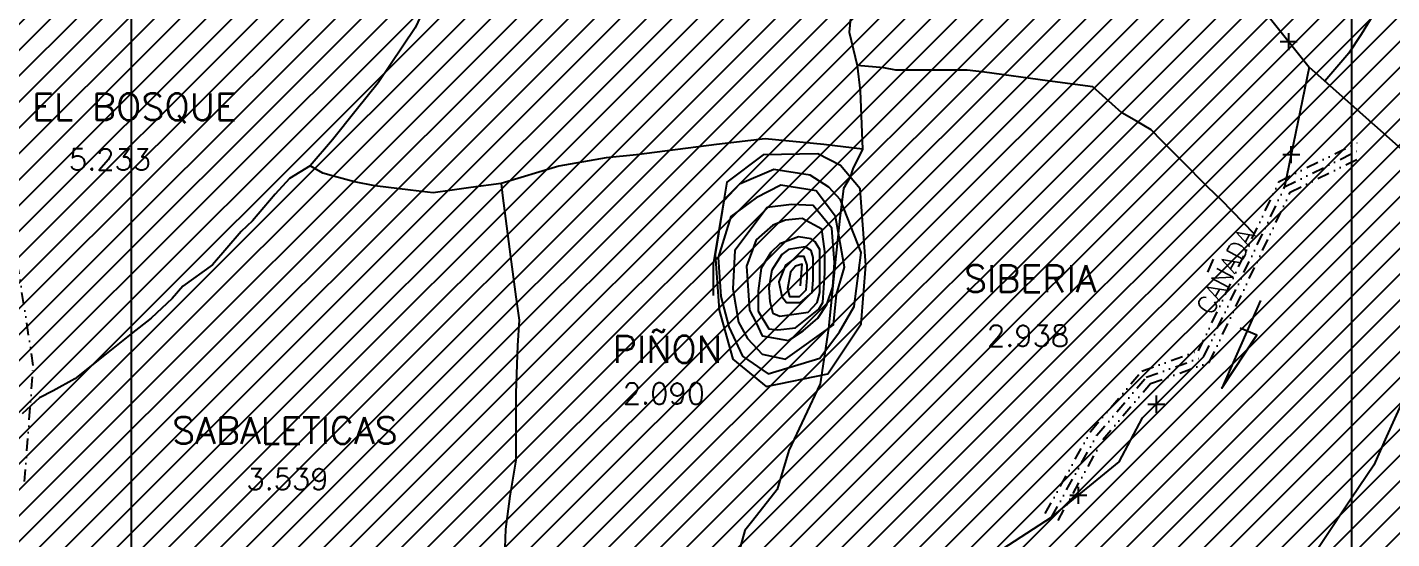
# Model space of a CAD drawing. Extents: x 14987 to 28539, y 5455 to 9112.
# Drawn here: x 23153 to 23712, y 6351 to 6561 of the extents above; entities that cross this region are included whole.
import ezdxf
from ezdxf.enums import TextEntityAlignment as Align

# ---------------------------------------------------------------- set-up
doc = ezdxf.new("R2010")
doc.units = 0
doc.header["$LTSCALE"] = 10
doc.header["$MEASUREMENT"] = 0
doc.header["$PDMODE"] = 2
doc.header["$PDSIZE"] = 3.5
doc.linetypes.add('DIVIDE', pattern=[1.25, 0.5, -0.25, 0, -0.25, 0, -0.25])
for name, color, linetype in [('CANO', 5, 'DIVIDE'), ('CERCO', 2, 'Continuous'), ('COORD', 8, 'Continuous'), ('COORDENADAS', 1, 'Continuous'), ('DIV-', 5, 'Continuous'), ('PUA', 1, 'Continuous'), ('r-100', 6, 'Continuous'), ('R-100B', 6, 'Continuous'), ('R60', 2, 'Continuous')]:
    doc.layers.add(name, color=color, linetype=linetype)
doc.styles.add('textstyle4', font='')
doc.styles.get('textstyle4').set_extended_font_data('simplex')

msp = doc.modelspace()

# ---------------------------------------------------------------- hatches: boundary and pattern name
at = {"layer": 'COORDENADAS', "true_color": 0xe60000, "transparency": 33554687}
h = msp.add_hatch(dxfattribs=at)
h.set_pattern_fill('LINE', color=1, scale=60, angle=45, style=0, pattern_type=0)
h.set_pattern_definition([(45, (4432.520505406585, 1.3642e-12), (-5.303300858899106, 5.303300858899107), [])])
h.paths.add_polyline_path([(23082.71445548926, 6531.279213188714), (23082.51731819651, 6531.478454390023), (23321.60260775517, 6761.995608380687), (23538.9017951201, 7063.062606782868), (23646.07097646744, 7237.818913019201), (23741.13560775516, 7393.853108380693), (23829.56012132933, 7538.988556116431), (23938.8136077556, 7718.311608381411), (23969.42956946791, 7766.817230911377), (24140.91860775516, 8042.890608380691), (24178.69760775517, 8048.730608380688), (24189.83760775517, 8044.084608380687), (24203.97660775516, 8020.355608380688), (24209.12760775517, 8003.79360838069), (24215.23960775516, 7990.136608380691), (24225.03260775517, 7981.417608380693), (24228.98060775516, 7979.205608380694), (24231.82560775516, 7978.27460838069), (24269.18694468689, 7949.65658681878), (24293.86577491976, 7930.753106544033), (24263.41660775517, 7900.026608380698), (24207.03960775516, 7661.555608380692), (24195.53660775517, 7556.012608380687), (24195.50823096966, 7555.72691408053), (24155.66260775516, 7559.684608380693), (24165.32520122943, 7375.547761270868), (24169.17956984384, 7320.778332765649), (24174.30360775517, 7256.826608380693), (24180.47114215387, 7238.920413094694), (24177.684385036, 7232.516414153484), (24178.8894998549, 7227.554185350408), (24192.86801869906, 7117.528128667685), (24200.03481925842, 7065.937368357224), (24210.32064548512, 7003.164458674642), (24216.31066855057, 6966.138110791141), (24266.92121475583, 6953.946736554412), (24271.41260775516, 6952.823608380689), (24276.50860775516, 6952.446608380688), (24472.96390835839, 6915.747374381862), (24512.12931015965, 6908.253901750243), (24549.17365075417, 6901.391161231933), (24555.91410775516, 6900.16210838069), (24585.95688971228, 6895.078867065725), (24644.04460775516, 6886.66460838069), (24703.85529339992, 6877.710841197299), (24698.70860775516, 6831.161608380692), (24720.50360775516, 6796.817608380687), (24710.35660775517, 6777.568608380691), (24724.48160775517, 6776.08160838069), (24708.20560775516, 6745.57960838069), (24711.97060775516, 6716.635608380694), (24721.4524009106, 6692.89068621073), (24721.21468684272, 6690.37133840023), (24720.35307625568, 6687.341519720081), (24706.47008564082, 6654.382034190038), (24680.18653094467, 6599.962885393104), (24684.9267132126, 6482.973859780547), (24688.01960775517, 6450.18760838069), (24749.53460775517, 6386.905608380691), (24773.16821140741, 6338.366692883197), (24764.76858189628, 6334.465338793854), (24761.46860775516, 6332.932608380693), (24749.83445832648, 6327.359766460182), (24740.88860775517, 6324.347608380694), (24691.26160775516, 6303.588608380688), (24654.16360775517, 6278.144608380692), (24533.05660775516, 6237.083608380691), (24404.18060775517, 6226.790608380693), (24352.30560775517, 6223.505608380689), (24311.35860775517, 6218.425608380688), (24233.94760775517, 6177.309608380693), (24166.28760775516, 6142.622608380688), (24143.60960775516, 6141.074608380693), (24060.46760775516, 6145.34860838069), (24026.29860775516, 6152.129608380693), (23979.05260775516, 6145.475608380691), (23932.15660775516, 6142.982608380688), (23913.31660775517, 6146.830608380694), (23876.50832443271, 6132.855226862154), (23880.59460775516, 6158.355608380688), (23872.41760775516, 6188.458608380691), (23854.37460775516, 6207.065608380694), (23766.49960775516, 6222.460608380691), (23750.44360775517, 6235.272608380689), (23722.20860775516, 6247.538608380692), (23531.78860775517, 6145.088608380688), (23501.01260775516, 6208.978608380688), (23512.00460775516, 6264.906608380687), (23509.51160775516, 6280.249608380688), (23500.96460775517, 6312.994608380691), (23465.28860775517, 6328.24260838069), (23433.73160775517, 6337.383608380694), (23322.80160775517, 6341.457608380694), (23297.72360775516, 6330.148608380693), (23283.09860775516, 6315.568608380691), (23267.40760775517, 6275.765608380691), (23227.91460775516, 6248.390608380691), (23216.18246678391, 6242.583326254645), (23209.24154352429, 6239.147644763718), (23192.99060775516, 6231.103608380688), (23166.12105729749, 6235.723450595098), (23148.87348112951, 6268.540342630132), (23146.72272320486, 6308.894183308102), (23147.57631726538, 6333.858888989631), (23144.70968995889, 6337.810857006976), (23149.5390795015, 6421.826152173822), (23143.65098774116, 6459.878252102216), (23136.96846218654, 6476.215194323087), (23104.19132264553, 6502.541919611373), (23082.71445548926, 6531.279213188716), (23082.51992822051, 6531.480970878198)], flags=0)

# ---------------------------------------------------------------- linework, layer by layer
at = {"layer": 'CANO'}
for points in [[(23570.19458504308, 6361.425315276581), (23588.83878885817, 6395.233911763564), (23609.80301095837, 6419.860690961085), (23633.02890487927, 6428.179257087224), (23666.02667708129, 6497.5989574617), (23698.71272458659, 6513.775776755122)], [(23572.82160775516, 6359.976608380694), (23591.31952739291, 6393.519939438625), (23611.56836861031, 6417.306357044934), (23635.20660775516, 6425.772608380688), (23668.28960775516, 6495.37160838069), (23700.04341675105, 6511.08704873551)], [(23575.44863046725, 6358.527901484806), (23593.80026592765, 6391.805967113687), (23613.33372626226, 6414.752023128783), (23637.38431063106, 6423.365959674153), (23670.55253842903, 6493.144259299681), (23701.3741089155, 6508.398320715897)]]:
    msp.add_lwpolyline(points, dxfattribs=at)
at = {"layer": 'CANO', "color": 152, "true_color": 0x2a7dc6}
msp.add_lwpolyline([(23151.9687265243, 6374.530822588478), (23155.57413600883, 6422.061064587559), (23149.47222776916, 6461.49496465917)], dxfattribs=at)
at = {"layer": 'CERCO'}
for points in [[(23543.45760775516, 7069.394608380691), (23408.27260775516, 6881.504608380692), (23424.61960775516, 6861.365608380689), (23490.46160775516, 6779.429608380688), (23544.75860775516, 6709.417608380692), (23599.88160775516, 6642.501608380688), (23678.37260775516, 6544.414608380688), (23668.28960775516, 6495.37160838069)], [(23678.37260775516, 6544.414608380688), (23759.88060775516, 6471.950608380688), (23907.38960775516, 6384.223608380689), (23946.91560775516, 6360.150608380693), (24065.34060775516, 6330.230608380687), (24082.72660775516, 6338.792608380692), (24165.32060775517, 6387.670608380689)], [(23500.96460775517, 6312.99460838069), (23529.20860775516, 6331.093608380692), (23550.25660775516, 6345.312608380689), (23572.82160775516, 6359.976608380694), (23600.53560775516, 6382.646608380692), (23610.11060775517, 6400.670608380689), (23635.20660775516, 6425.772608380688)]]:
    msp.add_lwpolyline(points, dxfattribs=at)
at = {"layer": 'COORD'}
for p, q in [((23195.70260775516, 9011.9505940497), (23195.70260775516, 5554.58614677373)), ((23695.70260775516, 9011.9505940497), (23695.70260775516, 5554.58614677373))]:
    msp.add_line(p, q, dxfattribs=at)
at = {"layer": 'DIV-'}
for points in [[(23771.54466289934, 6903.367199188513), (23770.31527832347, 6883.596281166532), (23770.10608590181, 6855.212996140892), (23766.99041052052, 6831.785110082457), (23760.78215193828, 6803.839824766033), (23760.44580931142, 6782.109559485103), (23759.57323087746, 6760.322049186292), (23756.95537605086, 6749.428284621586), (23754.33752122425, 6724.590518738209), (23746.48402845928, 6704.981750995506), (23741.24836661596, 6698.445495081273), (23741.24836661596, 6685.372983252806), (23738.6305356943, 6672.30047142434), (23738.6305356943, 6654.87045565305), (23734.81285563982, 6637.985129051525), (23725.32318866762, 6608.24516534791), (23719.65121370236, 6594.519029340288), (23710.69667095716, 6576.018060969626), (23699.63300654905, 6557.779766887145), (23694.53233595051, 6550.194955800604), (23684.79841729128, 6538.701796604844)], [(23321.6461782989, 6581.073535149841), (23312.09049781113, 6560.578500605162), (23296.89543675554, 6538.049606125295), (23287.80972755733, 6526.785156531537), (23278.09742184631, 6514.582001628054), (23269.01170069562, 6503.943344589599), (23260.50029593516, 6498.851098959163), (23254.66978335077, 6492.300112809653), (23245.34097277773, 6481.381802560471), (23240.67654358626, 6477.014478460796), (23234.84603100187, 6470.172343020487), (23229.01551841748, 6463.330207580177), (23216.77140374235, 6454.595559380832), (23212.39851930406, 6449.645927284262), (23203.87977572437, 6441.500206037004), (23195.70260775517, 6435.083172024184), (23181.9548979179, 6424.159174256511), (23172.6133699122, 6416.635277016027), (23163.72383667472, 6411.669507096981), (23158.14905923049, 6408.810429158493), (23151.06810366667, 6402.320605821259)], [(23490.81053915273, 6568.892967548643), (23489.86851684308, 6558.779119276125), (23493.16558297438, 6545.137179579786), (23494.34311683768, 6534.788127723094), (23495.28513914733, 6510.768625570151), (23491.39592353415, 6502.722754106006), (23490.32684642267, 6499.294126438037), (23487.50670792097, 6494.676882641859), (23486.03621891253, 6482.560805131125), (23484.33051502061, 6466.911739832874), (23481.3770080969, 6437.236450420706), (23477.94855327102, 6414.637331738853), (23465.08178639959, 6387.284362882155), (23460.30268516967, 6371.313172367631), (23450.37688436266, 6358.646356357524), (23447.06828409365, 6354.424084354156), (23442.65686487822, 6338.269314339843)], [(23655.78453433366, 6476.051851906203), (23642.45887163355, 6489.915076344925), (23636.80281736407, 6495.250104875227), (23625.99358999796, 6506.10245026075), (23617.94929516418, 6514.236530769707), (23613.55013918737, 6518.786996557767), (23607.57985436849, 6522.239078272809), (23601.60956954962, 6525.691159987851), (23589.66899991186, 6536.361217048452), (23571.12970826137, 6538.871815940565), (23545.36323349934, 6542.323897655608), (23538.1360503878, 6543.265380478537), (23508.91308739222, 6543.265380478537), (23504.02447759274, 6544.201280029161), (23493.16558297438, 6545.137179579786)], [(23495.28513914733, 6510.768625570151), (23479.50629534187, 6512.678783674059), (23455.48469058836, 6515.030838346411), (23435.46671053206, 6512.67878367406), (23402.73144124794, 6508.445081497714), (23390.24963966884, 6507.269054161539), (23370.93817036854, 6503.858573945104), (23347.27208681827, 6496.722527178561), (23347.81627616565, 6491.830995537264), (23351.03669107925, 6466.717173087375), (23353.34270585131, 6450.238187252196), (23354.63927440618, 6440.655889099697), (23353.94777595791, 6430.296649889491), (23353.25627750963, 6410.786756909178), (23353.25627750963, 6392.485439953663), (23353.25627750963, 6383.334776768257), (23350.83604489314, 6368.486530134178), (23349.10728681997, 6355.019507862551), (23348.68455558709, 6343.509057282305)], [(23469.85295118658, 6454.790022966259), (23470.6558706003, 6463.610670506619), (23467.84570046217, 6462.808788321876), (23465.83844973777, 6460.403160598253), (23464.63411842708, 6453.587218519744), (23465.43699003091, 6450.379708611377), (23467.44424075531, 6450.379708611377), (23469.45149147972, 6450.379708611377), (23472.26166161785, 6453.186277427372), (23472.66307351481, 6457.997532874626), (23472.66307351481, 6463.209729414248), (23471.45874220413, 6466.818161584386), (23468.64861987589, 6466.818161584386), (23463.83119901336, 6463.209729414248), (23461.02107668513, 6456.393787335739), (23462.22540799581, 6450.379708611377), (23464.23265872022, 6447.97408088775), (23465.83844973777, 6447.97408088775), (23469.85295118658, 6447.97408088775), (23474.67032423922, 6451.983472980861), (23475.07178394608, 6457.195650689882), (23475.07178394608, 6463.610670506619), (23475.07178394608, 6466.417220492018), (23474.26891234226, 6469.223789308013), (23471.86020191099, 6470.827534846896), (23465.03557813394, 6469.624730400385), (23462.22540799581, 6467.62004376913), (23458.21095435689, 6461.205042782993), (23457.00657523631, 6453.988159612116), (23457.40803494317, 6448.375021980122), (23458.61236625386, 6443.563766532869), (23461.42253639199, 6442.360962086357), (23473.06453322167, 6443.96470762524), (23476.67757496363, 6447.97408088775), (23477.88195408421, 6451.983472980861), (23477.88195408421, 6460.002219505881), (23477.88195408421, 6469.624730400385), (23475.8747033598, 6472.832240308751), (23474.26891234226, 6474.035044755266), (23469.05003177285, 6474.836926940006), (23461.42253639199, 6472.030358124011), (23457.80949465003, 6468.42192595387), (23453.79499320122, 6462.006906137136), (23452.59066189053, 6452.785336335004), (23452.59066189053, 6444.365648717612), (23457.00657523631, 6437.148765546735), (23460.61961697827, 6436.747824454364), (23467.84570046217, 6437.549706639104), (23477.48049437735, 6445.167530902352), (23479.0862853949, 6447.97408088775), (23479.88915699872, 6460.002219505881), (23479.88915699872, 6468.822848215641), (23478.68482568804, 6478.044418017776), (23470.6558706003, 6482.454732372655), (23463.83119901336, 6481.652869018511), (23458.61236625386, 6479.648182387256), (23451.78774247681, 6473.634103662895), (23447.773241028, 6462.808788321876), (23448.97762014858, 6444.766589809984), (23451.78774247681, 6439.554393270359), (23454.19645290808, 6434.342196730737), (23465.03557813394, 6432.337510099482), (23471.05728249727, 6436.346883361992), (23477.07903467049, 6441.559079901614), (23480.69207641244, 6447.172217533607), (23483.10078684371, 6454.389100704484), (23483.90365844754, 6464.412533860763), (23482.69932713685, 6478.445359110145), (23475.07178394608, 6487.66692891228), (23466.23990944463, 6488.067870004648), (23456.20370363249, 6486.865065558137), (23442.95586797536, 6469.223789308013), (23442.15294856163, 6453.587218519744), (23444.5616589929, 6439.95533436273), (23448.17470073486, 6433.139392284225), (23454.19645290808, 6426.724372467488), (23463.83119901336, 6424.719685836233), (23483.50219874068, 6438.752511085619), (23484.70657786126, 6451.181590796117), (23487.91815989635, 6462.407847229508), (23484.3051181544, 6483.256614557398), (23476.27611525677, 6493.681007636642), (23461.82394828895, 6496.086635360269), (23451.78774247681, 6490.874438820647), (23441.35007695781, 6483.256614557398), (23436.13124419831, 6466.417220492018), (23437.33557550899, 6450.379708611377), (23440.54715754409, 6437.950647731475), (23446.16745001045, 6425.922509113345), (23456.60511552945, 6418.705625942468), (23477.88195408421, 6425.120626928605), (23485.91090917194, 6435.945942269624), (23491.93266134517, 6446.370335348867), (23494.7427836734, 6468.42192595387), (23486.3123688788, 6490.072556635903), (23481.49499582616, 6495.284753175525), (23473.8674526354, 6500.096008622779), (23459.01382596072, 6502.501636346406), (23444.96311869976, 6496.48755762204), (23438.53990681968, 6489.671615543535), (23434.92686507773, 6467.62004376913), (23436.53270390517, 6444.766589809984), (23442.15294856163, 6424.719685836233), (23455.80224392563, 6413.493429402846), (23481.0935361193, 6418.705625942468), (23494.7427836734, 6439.15345217799), (23496.75003439781, 6463.209729414248), (23494.34132396654, 6494.482870990785), (23486.3123688788, 6504.105381885289), (23477.07903467049, 6508.916637332542), (23454.59791261494, 6508.515696240171), (23439.74428594026, 6497.289439806784), (23434.1239934739, 6463.610670506619), (23434.1239934739, 6457.997532874626), (23434.1239934739, 6450.780649703749)], [(23347.27208681827, 6496.722527178561), (23334.90578714322, 6495.038354800847), (23327.13409711237, 6493.97992454911), (23319.36240708152, 6492.921494297374), (23310.06062182519, 6494.023693848845), (23295.45798708467, 6495.754008731179), (23287.21590472905, 6497.390409473197), (23278.50219238855, 6499.742464145545), (23274.1453362183, 6500.91849148172), (23269.01170069562, 6503.943344589599)], [(23753.10787349805, 6477.971850653924), (23733.33085639862, 6451.659530203666), (23729.52346742451, 6439.776566080727), (23720.48090665853, 6416.248289396765), (23710.01056307479, 6392.957664274719), (23704.77539128292, 6381.312351713696), (23695.70260775516, 6367.720511178874), (23684.05754856919, 6350.275171830688), (23672.41248938322, 6332.829832482501), (23651.47180221573, 6260.581366174833), (23653.37549670278, 6244.420523292667), (23656.58308539532, 6228.980377057733), (23657.53493263884, 6220.89995561665), (23657.53493263884, 6213.540230822583)]]:
    msp.add_lwpolyline(points, dxfattribs=at)
at = {"layer": 'PUA'}
for p in [(23669.97435789108, 6554.909558558651), (23671.01035310758, 6508.605121652374), (23615.71603075088, 6406.277371531734), (23583.76836592076, 6368.931036020662)]:
    msp.add_point(p, dxfattribs=at)
at = {"layer": 'R60'}
msp.add_line((23636.84431986437, 6460.399204994475), (23639.08233303379, 6465.774067681912), dxfattribs=at)
msp.add_lwpolyline([(23658.329321739, 6448.753636459962), (23642.54181859102, 6412.764566580099), (23656.94029456137, 6434.566305773766), (23650.1055558793, 6437.450442176774)], dxfattribs=at)

# ---------------------------------------------------------------- texts
at = {"layer": 'r-100', "style": 'textstyle4'}
for s, p in [('EL BOSQUE', (23196.99626987292, 6522.671965096299)), ('SIBERIA', (23564.01669099837, 6452.21293285428)), ('PIÑON', (23415.36277172487, 6423.237411523931)), ('SABALETICAS', (23258.63427146111, 6389.994245614409))]:
    msp.add_text(s, height=11, dxfattribs=at).set_placement(p, align=Align.CENTER)
at = {"layer": 'R-100B', "style": 'textstyle4'}
for s, p in [('5.233', (23186.974594164, 6502.226149516848)), ('2.938', (23563.15508348281, 6429.939456904665)), ('2.090', (23413.95153301829, 6406.222852205288)), ('3.539', (23259.73585910961, 6371.203654562023))]:
    msp.add_text(s, height=8.726235423542676, dxfattribs=at).set_placement(p, align=Align.CENTER)
at = {"layer": 'R60', "style": 'textstyle4'}
msp.add_text('CANADA', height=7.5075, rotation=61.35881692064746, dxfattribs=at).set_placement((23638.33515903587, 6442.232530836987))

doc.saveas('drawing.dxf')
